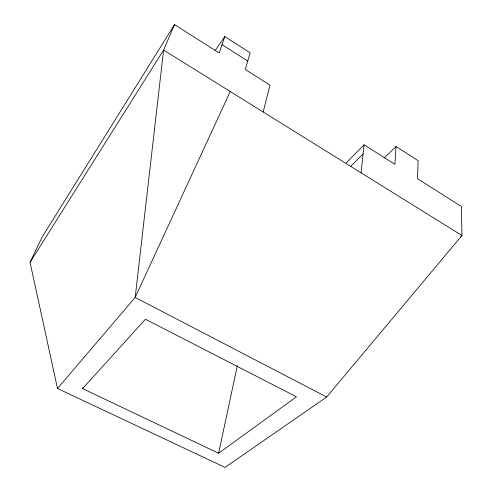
<?xml version="1.0" encoding="UTF-8"?>
<svg xmlns="http://www.w3.org/2000/svg" width="492" height="492" viewBox="0 0 492 492"><rect width="100%" height="100%" fill="white"/><g stroke="black" fill="none" stroke-linecap="round" stroke-linejoin="round"><path stroke-width="0.74" d="M263.177 111.985L269.973 85.134L245.274 69.47L250.176 52.872L224.795 36.58L219.192 52.939L174.5 24.6L42.06 237.15L30.049 262.334L57.496 388.489L225.053 467.4L326.67 397.007L461.951 235.514L461.398 206.492L417.493 178.657L418.138 160.687L396.072 146.524L394.898 164.334L364.086 144.802L346.171 162.895M361.054 172.809L364.086 144.802M83.123 387.161L82.601 388.6L218.614 453.255L237.347 365.624M174.5 24.6L163.608 50.043L30.049 262.334M326.67 397.007L135.171 297.451L163.608 50.043L230.244 91.518L135.171 297.451L57.496 388.489M214.998 50.719L224.795 36.58M82.601 388.6L145.441 319.24L296.442 396.786L218.614 453.255M350.322 166.671L363.102 153.91M384.024 158.135L396.072 146.524M460.74 236.455L461.951 235.514L230.244 91.518M222.027 44.655L247.753 61.069"/></g></svg>
